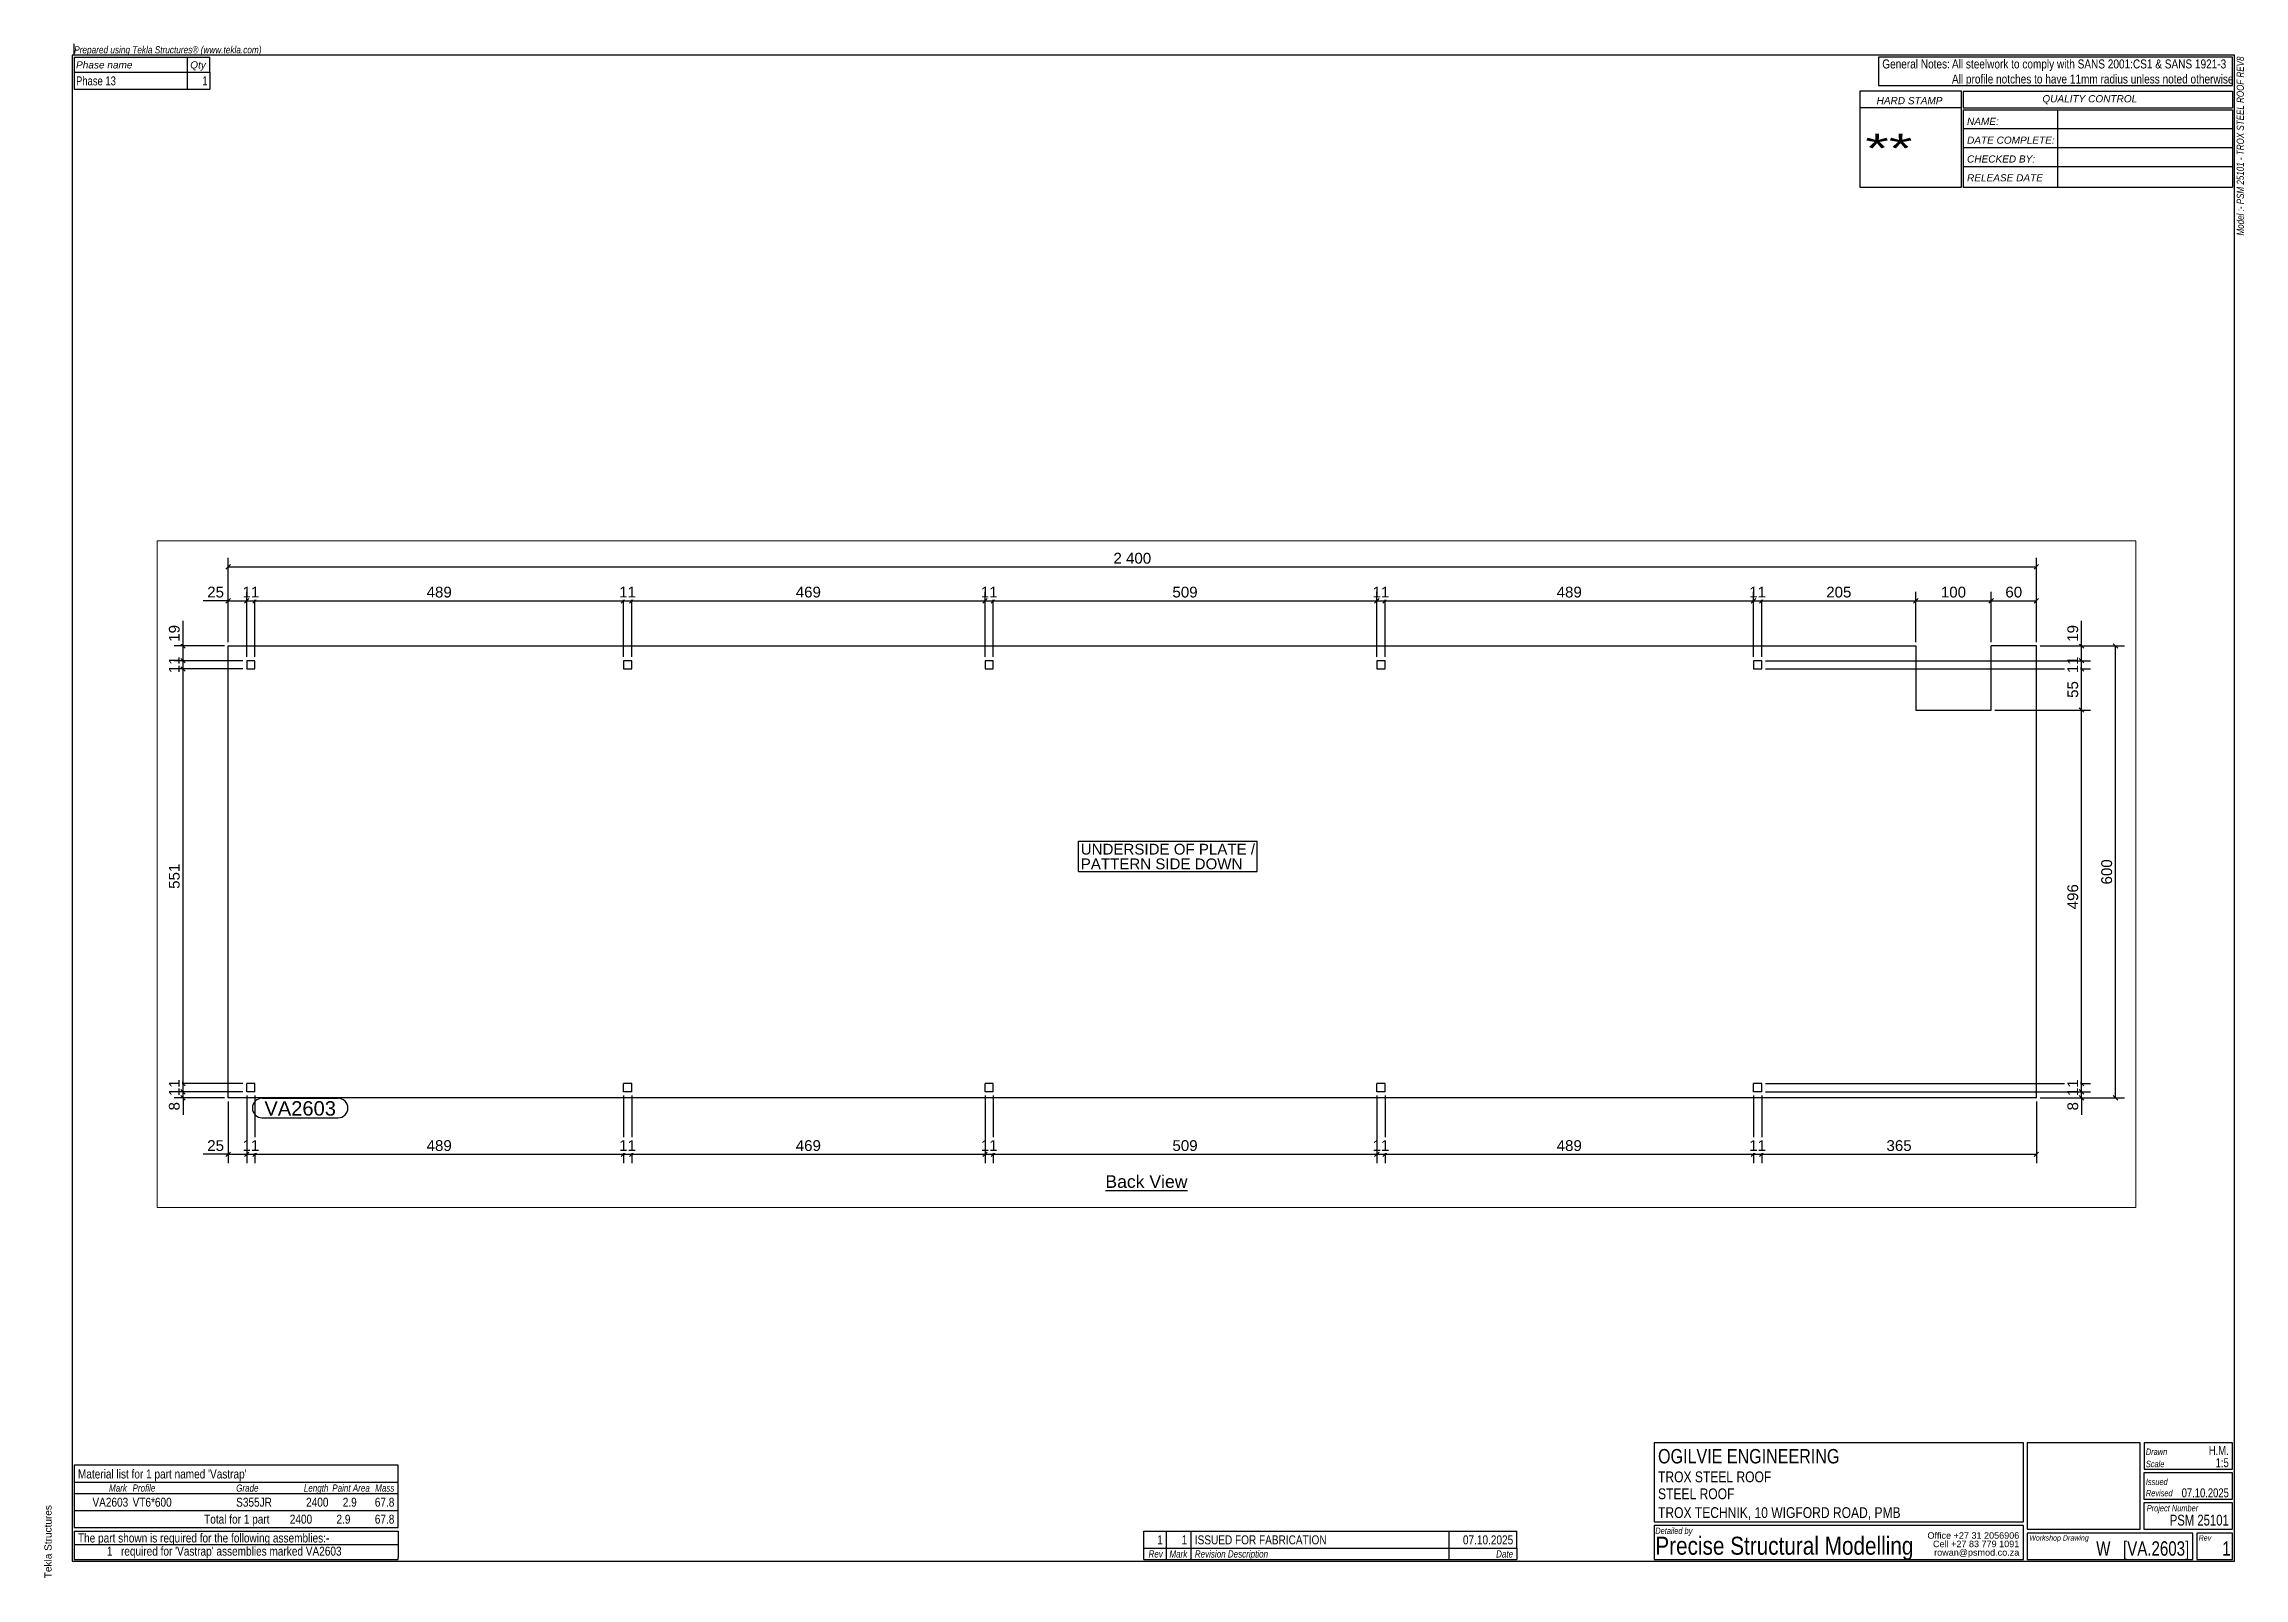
# Paper-space layout 'Layout1' of a CAD drawing. Header units: millimetres. Extents: x 2 to 587, y 6 to 413.
# The model-space entities are those that its viewports show. They can reach past a viewport. Long polylines and large blocks are cut down to what shows.
import ezdxf

# ---------------------------------------------------------------- set-up
doc = ezdxf.new("R2010")
doc.units = ezdxf.units.MM
doc.layers.add('Viewport layer', color=7, linetype='Continuous', plot=False)
doc.styles.add('Arial', font='ARIAL.TTF', dxfattribs={"height": 0.2})
doc.styles.add('Arial Italic', font='ARIALI.TTF', dxfattribs={"height": 0.2})
doc.styles.add('Arial Narrow Italic', font='ARIALNI.TTF', dxfattribs={"height": 0.2})
picture_1 = doc.add_image_def('image1.jpg', size_in_pixel=(1, 1))

# ---------------------------------------------------------------- blocks, each defined once
blk = doc.blocks.new('Unknown-35597625-8112')
at = {"color": 174, "linetype": 'Continuous'}
for p, q in [((584, 410), (10, 410)), ((10, 410), (10, 10)), ((584, 10), (584, 410)), ((10, 10), (584, 10))]:
    blk.add_line(p, q, dxfattribs=at)
at = {"color": 174, "linetype": 'Continuous', "style": 'Arial'}
blk.add_text('Tekla Structures', height=1.9102, rotation=90, dxfattribs=at).set_placement((4.5, 5.5))
blk = doc.blocks.new('Unknown-35597625-8269')
at = {"color": 3, "linetype": 'Continuous'}
for p, q in [((527.97, 41.5), (429.97, 41.5)), ((429.97, 41.5), (429.97, 20.5)), ((527.97, 20.5), (527.97, 41.5)), ((558.97, 41.5), (528.97, 41.5)), ((528.97, 41.5), (528.97, 18.5)), ((558.97, 18.5), (558.97, 41.5)), ((583.47, 41.5), (560, 41.5)), ((560, 41.5), (560, 34.5)), ((583.47, 34.5), (583.47, 41.5)), ((583.5, 33.5), (559.97, 33.5)), ((559.97, 33.5), (559.97, 26.5)), ((560, 34.5), (583.47, 34.5)), ((583.5, 26.5), (583.5, 33.5)), ((559.97, 26.5), (583.5, 26.5)), ((583.5, 25.5), (559.97, 25.5)), ((559.97, 25.5), (559.97, 18.5)), ((583.5, 18.5), (583.5, 25.5)), ((429.97, 20.5), (527.97, 20.5)), ((527.97, 19.5), (429.97, 19.5)), ((429.97, 19.5), (429.97, 10.5)), ((527.97, 10.5), (527.97, 19.5)), ((528.97, 18.5), (558.97, 18.5)), ((559.97, 18.5), (583.5, 18.5)), ((429.97, 10.5), (527.97, 10.5))]:
    blk.add_line(p, q, dxfattribs=at)
at = {"color": 5, "linetype": 'Continuous'}
for p, q in [((572.97, 17.5), (528.97, 17.5)), ((528.97, 17.5), (528.97, 10.5)), ((572.97, 10.5), (572.97, 17.5)), ((583.5, 17.5), (573.97, 17.5)), ((573.97, 17.5), (573.97, 10.5)), ((583.5, 10.5), (583.5, 17.5)), ((528.97, 10.5), (572.97, 10.5)), ((573.97, 10.5), (583.5, 10.5))]:
    blk.add_line(p, q, dxfattribs=at)
at = {"color": 1, "linetype": 'Continuous', "style": 'Arial'}
for s, height, width, p in [('OGILVIE ENGINEERING', 3.8203, 0.8, (430.97, 36)), ('H.M.', 2.388, 0.75, (577.19, 38.25)), ('1:5', 2.388, 0.75, (579.02, 35)), ('07.10.2025', 2.388, 0.75, (569.98, 27)), ('PSM 25101', 2.865, 0.75, (566.81, 19.5))]:
    blk.add_text(s, height=height, dxfattribs=dict(at, width=width)).set_placement(p)
at = {"color": 7, "linetype": 'Continuous'}
for s, height, style, width, p in [('Drawn', 1.718, 'Arial Italic', 0.75, (560.47, 38.25)), ('Scale', 1.718, 'Arial Italic', 0.75, (560.47, 35)), ('TROX STEEL ROOF', 2.8652, 'Arial', 0.8, (430.97, 31)), ('STEEL ROOF', 2.865, 'Arial', 0.8, (430.97, 26.5)), ('Issued', 1.718, 'Arial Italic', 0.75, (560.47, 30.25)), ('TROX TECHNIK, 10 WIGFORD ROAD, PMB', 2.8652, 'Arial', 0.8, (430.97, 21.5)), ('Revised', 1.718, 'Arial Italic', 0.75, (560.47, 27.25)), ('Project Number', 1.718, 'Arial Italic', 0.75, (560.71, 23.25)), ('Detailed by', 1.718, 'Arial Italic', 0.75, (430.25, 17.25)), ('Workshop Drawing', 1.4316, 'Arial Italic', 0.75, (529.5, 15.5)), ('Rev', 1.432, 'Arial Italic', 0.75, (574.5, 15.5))]:
    blk.add_text(s, height=height, dxfattribs=dict(at, style=style, width=width)).set_placement(p)
at = {"color": 7, "linetype": 'Continuous', "style": 'Arial'}
for s, p in [('Office +27 31 2056906', (502.5, 16)), ('Cell +27 83 779 1091', (503.97, 13.75)), ('rowan@psmod.co.za', (504.27, 11.5))]:
    blk.add_text(s, height=1.7191, dxfattribs=at).set_placement(p)
at = {"color": 5, "linetype": 'Continuous', "style": 'Arial'}
for s, height, width, p in [('Precise Structural Modelling', 4.7754, 0.825, (430.25, 11.75)), ('W   [VA.2603]', 3.8203, 0.75, (547.3, 11.5)), ('1', 3.82, 0.75, (580.77, 11.5))]:
    blk.add_text(s, height=height, dxfattribs=dict(at, width=width)).set_placement(p)
at = {"color": 7, "linetype": 'Continuous'}
image = blk.add_image(picture_1, insert=(394, 10), size_in_units=(0.0616, 0.0967), dxfattribs=at)
image.dxf.flags = 7
blk = doc.blocks.new('Unknown-35597625-8263')
at = {"color": 3, "linetype": 'Continuous'}
for p, q in [((10.5, 18), (96.5, 18)), ((10.5, 18), (10.5, 14.5)), ((96.5, 18), (96.5, 14.5)), ((10.5, 14.5), (10.5, 11)), ((96.5, 14.5), (96.5, 11)), ((10.5, 11), (10.5, 10.5)), ((10.5, 10.5), (96.5, 10.5)), ((96.5, 10.5), (96.5, 11))]:
    blk.add_line(p, q, dxfattribs=at)
at = {"color": 7, "linetype": 'Continuous'}
blk.add_line((10.5, 14.5), (96.5, 14.5), dxfattribs=at)
blk.add_line((10.5, 14.5), (96.5, 14.5), dxfattribs=at)
at = {"color": 7, "linetype": 'Continuous', "style": 'Arial', "width": 0.8}
blk.add_text('The part shown is required for the following assemblies:-', height=2.3877, dxfattribs=at).set_placement((11.5, 15))
at = {"color": 1, "linetype": 'Continuous', "style": 'Arial', "width": 0.8}
for s, height, p in [('1', 2.39, (19.18, 11.5)), (" required for 'Vastrap' assemblies marked VA2603", 2.3877, (22.18, 11.5))]:
    blk.add_text(s, height=height, dxfattribs=at).set_placement(p)
blk = doc.blocks.new('Unknown-35597625-8264')
at = {"color": 3, "linetype": 'Continuous'}
for p, q in [((96.5, 35.5), (10.5, 35.5)), ((10.5, 35.5), (10.5, 19)), ((96.5, 19), (96.5, 35.5)), ((10.5, 19), (96.5, 19))]:
    blk.add_line(p, q, dxfattribs=at)
at = {"color": 7, "linetype": 'Continuous'}
for p, q in [((10.5, 31), (96.5, 31)), ((10.5, 28), (96.5, 28)), ((10.5, 23.5), (96.5, 23.5))]:
    blk.add_line(p, q, dxfattribs=at)
at = {"color": 2, "linetype": 'Continuous'}
blk.add_line((11.5, 28.25), (11.5, 28.25), dxfattribs=at)
at = {"color": 7, "linetype": 'Continuous', "style": 'Arial', "width": 0.8}
for s, p in [("Material list for 1 part named 'Vastrap'", (11.5, 32)), ('Total for 1 part', (45, 20))]:
    blk.add_text(s, height=2.3877, dxfattribs=at).set_placement(p)
at = {"color": 7, "width": 0.8}
for s, height, style, p in [('Mark', 1.909, 'Arial Italic', (19.76, 28.5)), ('Profile', 1.909, 'Arial Italic', (26, 28.5)), ('Grade', 1.909, 'Arial Italic', (53.5, 28.5)), ('Length', 1.909, 'Arial Italic', (71.47, 28.5)), ('Paint Area', 1.909, 'Arial Italic', (79.02, 28.5)), ('Mass', 1.909, 'Arial Italic', (90.4, 28.5)), ('2400', 2.388, 'Arial', (67.74, 20)), ('2.9', 2.388, 'Arial', (80.13, 20)), ('67.8', 2.388, 'Arial', (90.31, 20))]:
    blk.add_text(s, height=height, dxfattribs=dict(at, style=style)).set_placement(p)
at = {"color": 1, "style": 'Arial', "width": 0.8}
for s, p in [('VA2603', (15.35, 24.5)), ('VT6*600', (26, 24.5)), ('S355JR', (53.5, 24.5)), ('2400', (72.07, 24.5)), ('2.9', (81.8, 24.5)), ('67.8', (90.31, 24.5))]:
    blk.add_text(s, height=2.388, dxfattribs=at).set_placement(p)
blk = doc.blocks.new('Unknown-35597625-8265')
at = {"color": 7, "style": 'Arial Italic', "width": 0.8}
blk.add_text('Model :- PSM 25101 - TROX STEEL ROOF REV8', height=1.9089, rotation=90, dxfattribs=at).set_placement((586.5, 362.13))
blk = doc.blocks.new('Unknown-35597625-8266')
at = {"color": 3, "linetype": 'Continuous'}
for p, q in [((583.5, 409.5), (489.5, 409.5)), ((489.5, 409.5), (489.5, 402)), ((583.5, 402), (583.5, 409.5)), ((489.5, 402), (583.5, 402))]:
    blk.add_line(p, q, dxfattribs=at)
at = {"color": 7, "style": 'Arial', "width": 0.8}
for s, p in [('General Notes:', (490.5, 406.5)), ('All profile notches to have 11mm radius unless noted otherwise', (509, 402.5))]:
    blk.add_text(s, height=2.3877, dxfattribs=at).set_placement(p)
at = {"color": 7, "linetype": 'Continuous', "style": 'Arial', "width": 0.8}
blk.add_text('All steelwork to comply with SANS 2001:CS1 & SANS 1921-3', height=2.3877, dxfattribs=at).set_placement((509, 406.5))
blk = doc.blocks.new('Unknown-35597625-8267')
at = {"color": 2, "linetype": 'Continuous'}
blk.add_line((10.5, 410), (10.5, 413), dxfattribs=at)
at = {"color": 7, "style": 'Arial Narrow Italic'}
blk.add_text('Prepared using Tekla Structures® (www.tekla.com)', height=1.9089, dxfattribs=at).set_placement((10.5, 410.5))
blk = doc.blocks.new('Unknown-35597625-8268')
at = {"color": 3, "linetype": 'Continuous'}
for p, q in [((10.5, 409.5), (10.5, 405.5)), ((10.5, 409.5), (46.5, 409.5)), ((46.5, 405.5), (46.5, 409.5)), ((10.5, 405.5), (10.5, 401)), ((46.5, 405.5), (46.5, 401)), ((10.5, 401), (46.5, 401))]:
    blk.add_line(p, q, dxfattribs=at)
at = {"color": 7, "linetype": 'Continuous'}
for p, q in [((40.5, 409.5), (40.5, 405.5)), ((10.5, 405.5), (46.5, 405.5)), ((40.5, 405.5), (40.5, 401))]:
    blk.add_line(p, q, dxfattribs=at)
at = {"color": 7, "style": 'Arial Italic'}
for s, p in [('Phase name', (11, 406.5)), ('Qty', (41.31, 406.5))]:
    blk.add_text(s, height=1.909, dxfattribs=at).set_placement(p)
at = {"color": 1, "linetype": 'Continuous', "style": 'Arial', "width": 0.75}
for s, height, p in [('Phase 13', 2.388, (11, 402)), ('1', 2.39, (44.53, 402))]:
    blk.add_text(s, height=height, dxfattribs=at).set_placement(p)
blk = doc.blocks.new('Unknown-35597625-8270')
at = {"color": 3, "linetype": 'Continuous'}
for p, q in [((294.5, 18), (393.5, 18)), ((294.5, 13.5), (294.5, 18)), ((393.5, 13.5), (393.5, 18)), ((294.5, 10.5), (294.5, 13.5)), ((393.5, 13.5), (393.5, 10.5)), ((294.5, 10.5), (393.5, 10.5))]:
    blk.add_line(p, q, dxfattribs=at)
at = {"color": 7, "linetype": 'Continuous'}
for p, q in [((294.5, 18), (393.5, 18)), ((300.5, 13.5), (300.5, 18)), ((307, 13.5), (307, 18)), ((375.5, 13.5), (375.5, 18)), ((294.5, 13.5), (393.5, 13.5)), ((300.5, 10.5), (300.5, 13.5)), ((307, 10.5), (307, 13.5)), ((375.5, 10.5), (375.5, 13.5)), ((381, 10.5), (381, 10.5))]:
    blk.add_line(p, q, dxfattribs=at)
at = {"color": 7, "linetype": 'Continuous', "style": 'Arial Italic', "width": 0.8}
for s, height, p in [('Rev', 1.909, (295.71, 11)), ('Mark', 1.909, (301.26, 11)), ('Revision Description', 1.9089, (308, 11)), ('Date', 1.909, (387.99, 11))]:
    blk.add_text(s, height=height, dxfattribs=at).set_placement(p)
at = {"color": 1, "linetype": 'Continuous', "style": 'Arial', "width": 0.8}
for s, height, p in [('1', 2.39, (298.02, 14.5)), ('1', 2.39, (304.52, 14.5)), ('ISSUED FOR FABRICATION', 2.3877, (308, 14.5)), ('07.10.2025', 2.388, (379.17, 14.5))]:
    blk.add_text(s, height=height, dxfattribs=at).set_placement(p)
blk = doc.blocks.new('Unknown-35597625-8272')
at = {"color": 3, "linetype": 'Continuous'}
for p, q in [((511.5, 400.5), (484.5, 400.5)), ((484.5, 400.5), (484.5, 375)), ((511.5, 375), (511.5, 400.5)), ((512, 400.5), (512, 396)), ((512, 400.5), (583.5, 400.5)), ((583.5, 400.5), (583.5, 396)), ((511.5, 396), (484.5, 396)), ((512, 396), (583.5, 396)), ((512, 395.5), (512, 375)), ((512, 395.5), (583.5, 395.5)), ((537, 395.5), (537, 375)), ((583.5, 395.5), (583.5, 375)), ((583.5, 390.5), (512, 390.5)), ((512, 385.5), (583.5, 385.5)), ((512, 380.5), (583.5, 380.5)), ((484.5, 375), (511.5, 375)), ((512, 375), (583.5, 375))]:
    blk.add_line(p, q, dxfattribs=at)
at = {"color": 7, "linetype": 'Continuous', "style": 'Arial Italic'}
for s, height, p in [('HARD STAMP', 1.909, (489, 397)), ('NAME:', 1.909, (513, 391.5)), ('DATE COMPLETE:', 1.9089, (513, 386.5)), ('CHECKED BY:', 1.9089, (513, 381.5)), ('RELEASE DATE', 1.9089, (513, 376.5))]:
    blk.add_text(s, height=height, dxfattribs=at).set_placement(p)
at = {"color": 7, "style": 'Arial Italic'}
blk.add_text('QUALITY CONTROL', height=1.9089, dxfattribs=at).set_placement((533, 397.5))
at = {"color": 7, "linetype": 'Continuous', "style": 'Arial', "width": 1.5}
blk.add_text('**', height=7.641, dxfattribs=at).set_placement((486, 381.5))
blk = doc.blocks.new('Unknown-35597625-11 - 6290')
at = {"color": 6, "linetype": 'Continuous'}
blk.add_line((1258.8, 22.5), (1367.7, 22.5), dxfattribs=at)
at = {"color": 0, "linetype": 'Continuous'}
blk.add_wipeout([(1367.7, 26.2), (1367.7, 43.8), (1258.8, 43.8), (1258.8, 26.2)], dxfattribs=at)
at = {"color": 6, "linetype": 'Continuous', "style": 'Arial'}
blk.add_text('Back View', height=16.71, dxfattribs=at).set_placement((1258.8, 26.2))
blk = doc.blocks.new('Part-35597625-6325 - 6290')
at = {"color": 30, "linetype": 'Continuous'}
for p, q in [((94.5, 145.8), (94.5, 745.8)), ((94.5, 745.8), (2334.5, 745.8)), ((2334.5, 745.8), (2334.5, 660.7)), ((2494.5, 745.8), (2434.5, 745.8)), ((2434.5, 660.7), (2434.5, 745.8)), ((2494.5, 145.8), (2494.5, 745.8)), ((130, 726.3), (119, 726.3)), ((119, 726.3), (119, 715.3)), ((119, 715.3), (130, 715.3)), ((130, 715.3), (130, 726.3)), ((630, 726.3), (619, 726.3)), ((619, 726.3), (619, 715.3)), ((619, 715.3), (630, 715.3)), ((630, 715.3), (630, 726.3)), ((1110, 726.3), (1099, 726.3)), ((1099, 726.3), (1099, 715.3)), ((1099, 715.3), (1110, 715.3)), ((1110, 715.3), (1110, 726.3)), ((1630, 726.3), (1619, 726.3)), ((1619, 726.3), (1619, 715.3)), ((1619, 715.3), (1630, 715.3)), ((1630, 715.3), (1630, 726.3)), ((2130, 726.3), (2119, 726.3)), ((2119, 726.3), (2119, 715.3)), ((2119, 715.3), (2130, 715.3)), ((2130, 715.3), (2130, 726.3)), ((2334.5, 660.7), (2434.5, 660.7)), ((119, 153.8), (119, 164.8)), ((130, 164.8), (119, 164.8)), ((130, 153.8), (119, 153.8)), ((130, 153.8), (130, 164.8)), ((619, 153.8), (619, 164.8)), ((630, 164.8), (619, 164.8)), ((630, 153.8), (619, 153.8)), ((630, 153.8), (630, 164.8)), ((1099, 153.8), (1099, 164.8)), ((1110, 164.8), (1099, 164.8)), ((1110, 153.8), (1099, 153.8)), ((1110, 153.8), (1110, 164.8)), ((1619, 153.8), (1619, 164.8)), ((1630, 164.8), (1619, 164.8)), ((1630, 153.8), (1619, 153.8)), ((1630, 153.8), (1630, 164.8)), ((2119, 153.8), (2119, 164.8)), ((2130, 164.8), (2119, 164.8)), ((2130, 153.8), (2119, 153.8)), ((2130, 153.8), (2130, 164.8)), ((2494.5, 145.8), (94.5, 145.8))]:
    blk.add_line(p, q, dxfattribs=at)
blk = doc.blocks.new('StraightDimension-35597625-6524 - 6290')
at = {"color": 7, "linetype": 'Continuous'}
for p, q in [((2439.5, 660.7), (2566.5, 660.7)), ((2557.5, 657.7), (2551.5, 663.7)), ((2554.5, 164.7), (2554.5, 660.7)), ((2135, 164.7), (2566.5, 164.7)), ((2551.5, 167.8), (2557.5, 161.7))]:
    blk.add_line(p, q, dxfattribs=at)
at = {"color": 0}
blk.add_wipeout([(2553, 432.4), (2532, 432.4), (2532, 393.1), (2553, 393.1)], dxfattribs=at)
at = {"color": 96, "style": 'Arial'}
blk.add_text('496', height=14.33, rotation=90.0002, dxfattribs=at).set_placement((2550, 396.1))
blk = doc.blocks.new('StraightDimension-35597625-6331 - 6290')
at = {"color": 7, "linetype": 'Continuous'}
for p, q in [((2130, 731.3), (2130, 817.8)), ((2334.5, 750.8), (2334.5, 817.8)), ((2133, 808.8), (2127, 802.7)), ((2130, 805.8), (2334.5, 805.8)), ((2331.5, 802.7), (2337.5, 808.8))]:
    blk.add_line(p, q, dxfattribs=at)
at = {"color": 0}
blk.add_wipeout([(2251.9, 807.2), (2251.9, 828.2), (2212.6, 828.2), (2212.6, 807.2)], dxfattribs=at)
at = {"color": 96, "style": 'Arial'}
blk.add_text('205', height=14.33, dxfattribs=at).set_placement((2215.6, 810.2))
blk = doc.blocks.new('StraightDimension-35597625-6556 - 6290')
at = {"color": 7, "linetype": 'Continuous'}
for p, q in [((114, 726.3), (22.5, 726.3)), ((114, 715.3), (22.5, 715.3)), ((31.5, 729.3), (37.5, 723.3)), ((37.5, 712.3), (31.5, 718.3)), ((34.5, 715.3), (34.5, 726.3))]:
    blk.add_line(p, q, dxfattribs=at)
at = {"color": 0}
blk.add_wipeout([(33, 734.9), (12, 734.9), (12, 706.6), (33, 706.6)], dxfattribs=at)
at = {"color": 96, "style": 'Arial'}
blk.add_text('11', height=14.33, rotation=90.0002, dxfattribs=at).set_placement((30, 709.6))
blk = doc.blocks.new('StraightDimension-35597625-6339 - 6290')
at = {"color": 7, "linetype": 'Continuous'}
for p, q in [((130, 731.3), (130, 817.8)), ((619, 731.3), (619, 817.8)), ((133, 808.8), (127, 802.7)), ((130, 805.8), (619, 805.8)), ((616, 802.7), (622, 808.8))]:
    blk.add_line(p, q, dxfattribs=at)
at = {"color": 0}
blk.add_wipeout([(394.2, 807.2), (394.2, 828.2), (354.8, 828.2), (354.8, 807.2)], dxfattribs=at)
at = {"color": 96, "style": 'Arial'}
blk.add_text('489', height=14.33, dxfattribs=at).set_placement((357.8, 810.2))
blk = doc.blocks.new('StraightDimension-35597625-6525 - 6290')
at = {"color": 7, "linetype": 'Continuous'}
for p, q in [((2135, 164.7), (2566.5, 164.7)), ((2135, 153.8), (2566.5, 153.8)), ((2551.5, 167.8), (2557.5, 161.7)), ((2557.5, 150.7), (2551.5, 156.8)), ((2554.5, 153.8), (2554.5, 164.7))]:
    blk.add_line(p, q, dxfattribs=at)
at = {"color": 0}
blk.add_wipeout([(2553, 173.4), (2532, 173.4), (2532, 145.1), (2553, 145.1)], dxfattribs=at)
at = {"color": 96, "style": 'Arial'}
blk.add_text('11', height=14.33, rotation=90.0002, dxfattribs=at).set_placement((2550, 148.1))
blk = doc.blocks.new('StraightDimension-35597625-6329 - 6290')
at = {"color": 7, "linetype": 'Continuous'}
for p, q in [((2434.5, 750.8), (2434.5, 817.8)), ((2494.5, 750.8), (2494.5, 817.8)), ((2437.5, 808.8), (2431.5, 802.7)), ((2434.5, 805.8), (2494.5, 805.8)), ((2491.5, 802.7), (2497.5, 808.8))]:
    blk.add_line(p, q, dxfattribs=at)
at = {"color": 0}
blk.add_wipeout([(2478.6, 807.2), (2478.6, 828.3), (2450.4, 828.3), (2450.4, 807.2)], dxfattribs=at)
at = {"color": 96, "style": 'Arial'}
blk.add_text('60', height=14.33, dxfattribs=at).set_placement((2453.4, 810.2))
blk = doc.blocks.new('StraightDimension-35597625-6330 - 6290')
at = {"color": 7, "linetype": 'Continuous'}
for p, q in [((2334.5, 750.8), (2334.5, 817.8)), ((2434.5, 750.8), (2434.5, 817.8)), ((2337.5, 808.8), (2331.5, 802.7)), ((2334.5, 805.8), (2434.5, 805.8)), ((2431.5, 802.7), (2437.5, 808.8))]:
    blk.add_line(p, q, dxfattribs=at)
at = {"color": 0}
blk.add_wipeout([(2404.2, 807.2), (2404.2, 828.2), (2364.8, 828.2), (2364.8, 807.2)], dxfattribs=at)
at = {"color": 96, "style": 'Arial'}
blk.add_text('100', height=14.33, dxfattribs=at).set_placement((2367.8, 810.2))
blk = doc.blocks.new('StraightDimension-35597625-6523 - 6290')
at = {"color": 7, "linetype": 'Continuous'}
for p, q in [((2135, 715.3), (2566.5, 715.3)), ((2557.5, 712.3), (2551.5, 718.3)), ((2554.5, 660.7), (2554.5, 715.3)), ((2439.5, 660.7), (2566.5, 660.7)), ((2551.5, 663.7), (2557.5, 657.7))]:
    blk.add_line(p, q, dxfattribs=at)
at = {"color": 0}
blk.add_wipeout([(2553, 702.1), (2532, 702.1), (2532, 673.9), (2553, 673.9)], dxfattribs=at)
at = {"color": 96, "style": 'Arial'}
blk.add_text('55', height=14.33, rotation=90.0002, dxfattribs=at).set_placement((2550, 676.9))
blk = doc.blocks.new('StraightDimension-35597625-6332 - 6290')
at = {"color": 7, "linetype": 'Continuous'}
for p, q in [((2119, 731.3), (2119, 817.8)), ((2130, 731.3), (2130, 817.8)), ((2116, 802.7), (2122, 808.8)), ((2119, 805.8), (2130, 805.8)), ((2133, 808.8), (2127, 802.7))]:
    blk.add_line(p, q, dxfattribs=at)
at = {"color": 0}
blk.add_wipeout([(2138.6, 807.2), (2138.6, 828.2), (2110.4, 828.2), (2110.4, 807.2)], dxfattribs=at)
at = {"color": 96, "style": 'Arial'}
blk.add_text('11', height=14.33, dxfattribs=at).set_placement((2113.4, 810.2))
blk = doc.blocks.new('StraightDimension-35597625-6333 - 6290')
at = {"color": 7, "linetype": 'Continuous'}
for p, q in [((1630, 731.3), (1630, 817.8)), ((2119, 731.3), (2119, 817.8)), ((1633, 808.8), (1627, 802.7)), ((1630, 805.8), (2119, 805.8)), ((2116, 802.7), (2122, 808.8))]:
    blk.add_line(p, q, dxfattribs=at)
at = {"color": 0}
blk.add_wipeout([(1894.2, 807.2), (1894.2, 828.3), (1854.8, 828.3), (1854.8, 807.2)], dxfattribs=at)
at = {"color": 96, "style": 'Arial'}
blk.add_text('489', height=14.33, dxfattribs=at).set_placement((1857.8, 810.2))
blk = doc.blocks.new('StraightDimension-35597625-6334 - 6290')
at = {"color": 7, "linetype": 'Continuous'}
for p, q in [((1619, 731.3), (1619, 817.8)), ((1630, 731.3), (1630, 817.8)), ((1616, 802.7), (1622, 808.8)), ((1619, 805.8), (1630, 805.8)), ((1633, 808.8), (1627, 802.7))]:
    blk.add_line(p, q, dxfattribs=at)
at = {"color": 0}
blk.add_wipeout([(1638.6, 807.2), (1638.6, 828.3), (1610.4, 828.3), (1610.4, 807.2)], dxfattribs=at)
at = {"color": 96, "style": 'Arial'}
blk.add_text('11', height=14.33, dxfattribs=at).set_placement((1613.4, 810.2))
blk = doc.blocks.new('StraightDimension-35597625-6335 - 6290')
at = {"color": 7, "linetype": 'Continuous'}
for p, q in [((1110, 731.3), (1110, 817.8)), ((1619, 731.3), (1619, 817.8)), ((1113, 808.8), (1107, 802.7)), ((1110, 805.8), (1619, 805.8)), ((1616, 802.7), (1622, 808.8))]:
    blk.add_line(p, q, dxfattribs=at)
at = {"color": 0}
blk.add_wipeout([(1384.2, 807.2), (1384.2, 828.2), (1344.8, 828.2), (1344.8, 807.2)], dxfattribs=at)
at = {"color": 96, "style": 'Arial'}
blk.add_text('509', height=14.33, dxfattribs=at).set_placement((1347.8, 810.2))
blk = doc.blocks.new('StraightDimension-35597625-6479 - 6290')
at = {"color": 7, "linetype": 'Continuous'}
for p, q in [((130, 148.8), (130, 58.8)), ((619, 148.8), (619, 58.8)), ((133, 73.8), (127, 67.7)), ((130, 70.8), (619, 70.8)), ((616, 67.7), (622, 73.8))]:
    blk.add_line(p, q, dxfattribs=at)
at = {"color": 0}
blk.add_wipeout([(394.2, 72.3), (394.2, 93.2), (354.8, 93.2), (354.8, 72.3)], dxfattribs=at)
at = {"color": 96, "style": 'Arial'}
blk.add_text('489', height=14.33, dxfattribs=at).set_placement((357.8, 75.2))
blk = doc.blocks.new('StraightDimension-35597625-6336 - 6290')
at = {"color": 7, "linetype": 'Continuous'}
for p, q in [((1099, 731.3), (1099, 817.8)), ((1110, 731.3), (1110, 817.8)), ((1096, 802.7), (1102, 808.8)), ((1099, 805.8), (1110, 805.8)), ((1113, 808.8), (1107, 802.7))]:
    blk.add_line(p, q, dxfattribs=at)
at = {"color": 0}
blk.add_wipeout([(1118.6, 807.2), (1118.6, 828.3), (1090.4, 828.3), (1090.4, 807.2)], dxfattribs=at)
at = {"color": 96, "style": 'Arial'}
blk.add_text('11', height=14.33, dxfattribs=at).set_placement((1093.4, 810.2))
blk = doc.blocks.new('StraightDimension-35597625-6522 - 6290')
at = {"color": 7, "linetype": 'Continuous'}
for p, q in [((2135, 726.3), (2566.5, 726.3)), ((2135, 715.3), (2566.5, 715.3)), ((2551.5, 729.3), (2557.5, 723.3)), ((2557.5, 712.3), (2551.5, 718.3)), ((2554.5, 715.3), (2554.5, 726.3))]:
    blk.add_line(p, q, dxfattribs=at)
at = {"color": 0}
blk.add_wipeout([(2553, 734.9), (2532, 734.9), (2532, 706.6), (2553, 706.6)], dxfattribs=at)
at = {"color": 96, "style": 'Arial'}
blk.add_text('11', height=14.33, rotation=90.0002, dxfattribs=at).set_placement((2550, 709.6))
blk = doc.blocks.new('StraightDimension-35597625-6337 - 6290')
at = {"color": 7, "linetype": 'Continuous'}
for p, q in [((630, 731.3), (630, 817.8)), ((1099, 731.3), (1099, 817.8)), ((633, 808.8), (627, 802.7)), ((630, 805.8), (1099, 805.8)), ((1096, 802.7), (1102, 808.8))]:
    blk.add_line(p, q, dxfattribs=at)
at = {"color": 0}
blk.add_wipeout([(884.2, 807.2), (884.2, 828.2), (844.8, 828.2), (844.8, 807.2)], dxfattribs=at)
at = {"color": 96, "style": 'Arial'}
blk.add_text('469', height=14.33, dxfattribs=at).set_placement((847.8, 810.2))
blk = doc.blocks.new('StraightDimension-35597625-6473 - 6290')
at = {"color": 7, "linetype": 'Continuous'}
for p, q in [((1630, 148.8), (1630, 58.8)), ((2119, 148.8), (2119, 58.8)), ((1633, 73.8), (1627, 67.7)), ((1630, 70.8), (2119, 70.8)), ((2116, 67.7), (2122, 73.8))]:
    blk.add_line(p, q, dxfattribs=at)
at = {"color": 0}
blk.add_wipeout([(1894.2, 72.3), (1894.2, 93.2), (1854.8, 93.2), (1854.8, 72.3)], dxfattribs=at)
at = {"color": 96, "style": 'Arial'}
blk.add_text('489', height=14.33, dxfattribs=at).set_placement((1857.8, 75.2))
blk = doc.blocks.new('StraightDimension-35597625-6338 - 6290')
at = {"color": 7, "linetype": 'Continuous'}
for p, q in [((619, 731.3), (619, 817.8)), ((630, 731.3), (630, 817.8)), ((616, 802.7), (622, 808.8)), ((619, 805.8), (630, 805.8)), ((633, 808.8), (627, 802.7))]:
    blk.add_line(p, q, dxfattribs=at)
at = {"color": 0}
blk.add_wipeout([(638.6, 807.2), (638.6, 828.3), (610.4, 828.3), (610.4, 807.2)], dxfattribs=at)
at = {"color": 96, "style": 'Arial'}
blk.add_text('11', height=14.33, dxfattribs=at).set_placement((613.4, 810.2))
blk = doc.blocks.new('StraightDimension-35597625-6340 - 6290')
at = {"color": 7, "linetype": 'Continuous'}
for p, q in [((119, 731.3), (119, 817.8)), ((130, 731.3), (130, 817.8)), ((116, 802.7), (122, 808.8)), ((119, 805.8), (130, 805.8)), ((133, 808.8), (127, 802.7))]:
    blk.add_line(p, q, dxfattribs=at)
at = {"color": 0}
blk.add_wipeout([(138.6, 807.2), (138.6, 828.3), (110.4, 828.3), (110.4, 807.2)], dxfattribs=at)
at = {"color": 96, "style": 'Arial'}
blk.add_text('11', height=14.33, dxfattribs=at).set_placement((113.4, 810.2))
blk = doc.blocks.new('StraightDimension-35597625-6526 - 6290')
at = {"color": 7, "linetype": 'Continuous'}
for p, q in [((2135, 153.8), (2566.5, 153.8)), ((2551.5, 156.8), (2557.5, 150.7)), ((2557.5, 142.7), (2551.5, 148.8)), ((2554.5, 145.8), (2554.5, 153.8)), ((2499.5, 145.8), (2566.5, 145.8))]:
    blk.add_line(p, q, dxfattribs=at)
at = {"color": 0}
blk.add_wipeout([(2553, 143.1), (2532, 143.1), (2532, 126), (2553, 126)], dxfattribs=at)
at = {"color": 7, "linetype": 'Continuous'}
blk.add_line((2554.5, 145.8), (2554.5, 123.4), dxfattribs=at)
blk.add_line((2554.5, 145.8), (2554.5, 123.4), dxfattribs=at)
at = {"color": 96, "style": 'Arial'}
blk.add_text('8', height=14.3, rotation=90.0002, dxfattribs=at).set_placement((2550, 129))
blk = doc.blocks.new('StraightDimension-35597625-6341 - 6290')
at = {"color": 7, "linetype": 'Continuous'}
for p, q in [((94.5, 750.8), (94.5, 817.8)), ((119, 731.3), (119, 817.8)), ((91.5, 802.7), (97.5, 808.8)), ((94.5, 805.8), (119, 805.8)), ((122, 808.8), (116, 802.7))]:
    blk.add_line(p, q, dxfattribs=at)
at = {"color": 0}
blk.add_wipeout([(91.9, 807.2), (91.9, 828.2), (63.6, 828.2), (63.6, 807.2)], dxfattribs=at)
at = {"color": 7, "linetype": 'Continuous'}
blk.add_line((94.5, 805.8), (61, 805.8), dxfattribs=at)
blk.add_line((94.5, 805.8), (61, 805.8), dxfattribs=at)
at = {"color": 96, "style": 'Arial'}
blk.add_text('25', height=14.33, dxfattribs=at).set_placement((66.6, 810.2))
blk = doc.blocks.new('StraightDimension-35597625-6471 - 6290')
at = {"color": 7, "linetype": 'Continuous'}
for p, q in [((2130, 148.8), (2130, 58.8)), ((2494.5, 140.8), (2494.5, 58.8)), ((2133, 73.8), (2127, 67.7)), ((2130, 70.8), (2494.5, 70.8)), ((2491.5, 67.7), (2497.5, 73.8))]:
    blk.add_line(p, q, dxfattribs=at)
at = {"color": 0}
blk.add_wipeout([(2331.9, 72.3), (2331.9, 93.2), (2292.6, 93.2), (2292.6, 72.3)], dxfattribs=at)
at = {"color": 96, "style": 'Arial'}
blk.add_text('365', height=14.33, dxfattribs=at).set_placement((2295.6, 75.2))
blk = doc.blocks.new('StraightDimension-35597625-6472 - 6290')
at = {"color": 7, "linetype": 'Continuous'}
for p, q in [((2119, 148.8), (2119, 58.8)), ((2130, 148.8), (2130, 58.8)), ((2116, 67.7), (2122, 73.8)), ((2119, 70.8), (2130, 70.8)), ((2133, 73.8), (2127, 67.7))]:
    blk.add_line(p, q, dxfattribs=at)
at = {"color": 0}
blk.add_wipeout([(2138.6, 72.3), (2138.6, 93.2), (2110.4, 93.2), (2110.4, 72.3)], dxfattribs=at)
at = {"color": 96, "style": 'Arial'}
blk.add_text('11', height=14.33, dxfattribs=at).set_placement((2113.4, 75.2))
blk = doc.blocks.new('StraightDimension-35597625-6474 - 6290')
at = {"color": 7, "linetype": 'Continuous'}
for p, q in [((1619, 148.8), (1619, 58.8)), ((1630, 148.8), (1630, 58.8)), ((1616, 67.7), (1622, 73.8)), ((1619, 70.8), (1630, 70.8)), ((1633, 73.8), (1627, 67.7))]:
    blk.add_line(p, q, dxfattribs=at)
at = {"color": 0}
blk.add_wipeout([(1638.6, 72.3), (1638.6, 93.2), (1610.4, 93.2), (1610.4, 72.3)], dxfattribs=at)
at = {"color": 96, "style": 'Arial'}
blk.add_text('11', height=14.33, dxfattribs=at).set_placement((1613.4, 75.2))
blk = doc.blocks.new('StraightDimension-35597625-6475 - 6290')
at = {"color": 7, "linetype": 'Continuous'}
for p, q in [((1110, 148.8), (1110, 58.8)), ((1619, 148.8), (1619, 58.8)), ((1113, 73.8), (1107, 67.7)), ((1110, 70.8), (1619, 70.8)), ((1616, 67.7), (1622, 73.8))]:
    blk.add_line(p, q, dxfattribs=at)
at = {"color": 0}
blk.add_wipeout([(1384.2, 72.3), (1384.2, 93.2), (1344.8, 93.2), (1344.8, 72.3)], dxfattribs=at)
at = {"color": 96, "style": 'Arial'}
blk.add_text('509', height=14.33, dxfattribs=at).set_placement((1347.8, 75.2))
blk = doc.blocks.new('StraightDimension-35597625-6476 - 6290')
at = {"color": 7, "linetype": 'Continuous'}
for p, q in [((1099, 148.8), (1099, 58.8)), ((1110, 148.8), (1110, 58.8)), ((1096, 67.7), (1102, 73.8)), ((1099, 70.8), (1110, 70.8)), ((1113, 73.8), (1107, 67.7))]:
    blk.add_line(p, q, dxfattribs=at)
at = {"color": 0}
blk.add_wipeout([(1118.6, 72.3), (1118.6, 93.2), (1090.4, 93.2), (1090.4, 72.3)], dxfattribs=at)
at = {"color": 96, "style": 'Arial'}
blk.add_text('11', height=14.33, dxfattribs=at).set_placement((1093.4, 75.2))
blk = doc.blocks.new('StraightDimension-35597625-6477 - 6290')
at = {"color": 7, "linetype": 'Continuous'}
for p, q in [((630, 148.8), (630, 58.8)), ((1099, 148.8), (1099, 58.8)), ((633, 73.8), (627, 67.7)), ((630, 70.8), (1099, 70.8)), ((1096, 67.7), (1102, 73.8))]:
    blk.add_line(p, q, dxfattribs=at)
at = {"color": 0}
blk.add_wipeout([(884.2, 72.3), (884.2, 93.2), (844.8, 93.2), (844.8, 72.3)], dxfattribs=at)
at = {"color": 96, "style": 'Arial'}
blk.add_text('469', height=14.33, dxfattribs=at).set_placement((847.8, 75.2))
blk = doc.blocks.new('StraightDimension-35597625-6478 - 6290')
at = {"color": 7, "linetype": 'Continuous'}
for p, q in [((619, 148.8), (619, 58.8)), ((630, 148.8), (630, 58.8)), ((616, 67.7), (622, 73.8)), ((619, 70.8), (630, 70.8)), ((633, 73.8), (627, 67.7))]:
    blk.add_line(p, q, dxfattribs=at)
at = {"color": 0}
blk.add_wipeout([(638.6, 72.3), (638.6, 93.2), (610.4, 93.2), (610.4, 72.3)], dxfattribs=at)
at = {"color": 96, "style": 'Arial'}
blk.add_text('11', height=14.33, dxfattribs=at).set_placement((613.4, 75.2))
blk = doc.blocks.new('StraightDimension-35597625-6480 - 6290')
at = {"color": 7, "linetype": 'Continuous'}
for p, q in [((119, 148.8), (119, 58.8)), ((130, 148.8), (130, 58.8)), ((116, 67.7), (122, 73.8)), ((119, 70.8), (130, 70.8)), ((133, 73.8), (127, 67.7))]:
    blk.add_line(p, q, dxfattribs=at)
at = {"color": 0}
blk.add_wipeout([(138.6, 72.3), (138.6, 93.2), (110.4, 93.2), (110.4, 72.3)], dxfattribs=at)
at = {"color": 96, "style": 'Arial'}
blk.add_text('11', height=14.33, dxfattribs=at).set_placement((113.4, 75.2))
blk = doc.blocks.new('StraightDimension-35597625-6481 - 6290')
at = {"color": 7, "linetype": 'Continuous'}
for p, q in [((119, 148.8), (119, 58.8)), ((94.5, 140.8), (94.5, 58.8)), ((91.5, 67.7), (97.5, 73.8)), ((94.5, 70.8), (119, 70.8)), ((122, 73.8), (116, 67.7))]:
    blk.add_line(p, q, dxfattribs=at)
at = {"color": 0}
blk.add_wipeout([(91.9, 72.3), (91.9, 93.2), (63.6, 93.2), (63.6, 72.3)], dxfattribs=at)
at = {"color": 7, "linetype": 'Continuous'}
blk.add_line((94.5, 70.8), (61, 70.8), dxfattribs=at)
blk.add_line((94.5, 70.8), (61, 70.8), dxfattribs=at)
at = {"color": 96, "style": 'Arial'}
blk.add_text('25', height=14.33, dxfattribs=at).set_placement((66.6, 75.2))
blk = doc.blocks.new('StraightDimension-35597625-6516 - 6290')
at = {"color": 7, "linetype": 'Continuous'}
for p, q in [((97.5, 853.8), (91.5, 847.7)), ((94.5, 750.8), (94.5, 862.8)), ((94.5, 850.8), (2494.5, 850.8)), ((2491.5, 847.7), (2497.5, 853.8)), ((2494.5, 750.8), (2494.5, 862.8))]:
    blk.add_line(p, q, dxfattribs=at)
at = {"color": 0}
blk.add_wipeout([(1322.5, 852.2), (1322.5, 873.3), (1266.5, 873.3), (1266.5, 852.2)], dxfattribs=at)
at = {"color": 96, "style": 'Arial'}
blk.add_text('2 400', height=14.33, dxfattribs=at).set_placement((1269.5, 855.2))
blk = doc.blocks.new('StraightDimension-35597625-6521 - 6290')
at = {"color": 7, "linetype": 'Continuous'}
for p, q in [((2499.5, 745.8), (2566.5, 745.8)), ((2551.5, 748.8), (2557.5, 742.7)), ((2554.5, 726.3), (2554.5, 745.8)), ((2135, 726.3), (2566.5, 726.3)), ((2557.5, 723.3), (2551.5, 729.3))]:
    blk.add_line(p, q, dxfattribs=at)
at = {"color": 0}
blk.add_wipeout([(2553, 776.6), (2532, 776.6), (2532, 748.4), (2553, 748.4)], dxfattribs=at)
at = {"color": 7, "linetype": 'Continuous'}
blk.add_line((2554.5, 745.8), (2554.5, 779.2), dxfattribs=at)
blk.add_line((2554.5, 745.8), (2554.5, 779.2), dxfattribs=at)
at = {"color": 96, "style": 'Arial'}
blk.add_text('19', height=14.33, rotation=90.0002, dxfattribs=at).set_placement((2550, 751.4))
blk = doc.blocks.new('StraightDimension-35597625-6555 - 6290')
at = {"color": 7, "linetype": 'Continuous'}
for p, q in [((89.5, 745.8), (22.5, 745.8)), ((31.5, 748.8), (37.5, 742.7)), ((34.5, 726.3), (34.5, 745.8)), ((114, 726.3), (22.5, 726.3)), ((37.5, 723.3), (31.5, 729.3))]:
    blk.add_line(p, q, dxfattribs=at)
at = {"color": 0}
blk.add_wipeout([(33, 776.6), (12, 776.6), (12, 748.4), (33, 748.4)], dxfattribs=at)
at = {"color": 7, "linetype": 'Continuous'}
blk.add_line((34.5, 745.8), (34.5, 779.2), dxfattribs=at)
blk.add_line((34.5, 745.8), (34.5, 779.2), dxfattribs=at)
at = {"color": 96, "style": 'Arial'}
blk.add_text('19', height=14.33, rotation=90.0002, dxfattribs=at).set_placement((30, 751.4))
blk = doc.blocks.new('StraightDimension-35597625-6557 - 6290')
at = {"color": 7, "linetype": 'Continuous'}
for p, q in [((114, 715.3), (22.5, 715.3)), ((37.5, 712.3), (31.5, 718.3)), ((34.5, 164.7), (34.5, 715.3)), ((114, 164.7), (22.5, 164.7)), ((31.5, 167.8), (37.5, 161.7))]:
    blk.add_line(p, q, dxfattribs=at)
at = {"color": 0}
blk.add_wipeout([(33, 459.7), (12, 459.7), (12, 420.3), (33, 420.3)], dxfattribs=at)
at = {"color": 96, "style": 'Arial'}
blk.add_text('551', height=14.33, rotation=90.0002, dxfattribs=at).set_placement((30, 423.3))
blk = doc.blocks.new('StraightDimension-35597625-6558 - 6290')
at = {"color": 7, "linetype": 'Continuous'}
for p, q in [((114, 164.7), (22.5, 164.7)), ((114, 153.8), (22.5, 153.8)), ((31.5, 167.8), (37.5, 161.7)), ((37.5, 150.7), (31.5, 156.8)), ((34.5, 153.8), (34.5, 164.7))]:
    blk.add_line(p, q, dxfattribs=at)
at = {"color": 0}
blk.add_wipeout([(33, 173.4), (12, 173.4), (12, 145.1), (33, 145.1)], dxfattribs=at)
at = {"color": 96, "style": 'Arial'}
blk.add_text('11', height=14.33, rotation=90.0002, dxfattribs=at).set_placement((30, 148.1))
blk = doc.blocks.new('StraightDimension-35597625-6559 - 6290')
at = {"color": 7, "linetype": 'Continuous'}
for p, q in [((114, 153.8), (22.5, 153.8)), ((31.5, 156.8), (37.5, 150.7)), ((37.5, 142.7), (31.5, 148.8)), ((34.5, 145.8), (34.5, 153.8)), ((89.5, 145.8), (22.5, 145.8))]:
    blk.add_line(p, q, dxfattribs=at)
at = {"color": 0}
blk.add_wipeout([(33, 143.1), (12, 143.1), (12, 126), (33, 126)], dxfattribs=at)
at = {"color": 7, "linetype": 'Continuous'}
blk.add_line((34.5, 145.8), (34.5, 123.4), dxfattribs=at)
blk.add_line((34.5, 145.8), (34.5, 123.4), dxfattribs=at)
at = {"color": 96, "style": 'Arial'}
blk.add_text('8', height=14.3, rotation=90.0002, dxfattribs=at).set_placement((30, 129))
blk = doc.blocks.new('StraightDimension-35597625-6592 - 6290')
at = {"color": 7, "linetype": 'Continuous'}
for p, q in [((2499.5, 745.8), (2611.5, 745.8)), ((2602.5, 742.7), (2596.5, 748.8)), ((2599.5, 145.8), (2599.5, 745.8)), ((2596.5, 148.8), (2602.5, 142.7)), ((2499.5, 145.8), (2611.5, 145.8))]:
    blk.add_line(p, q, dxfattribs=at)
at = {"color": 0}
blk.add_wipeout([(2598, 465.4), (2577, 465.4), (2577, 426.1), (2598, 426.1)], dxfattribs=at)
at = {"color": 96, "style": 'Arial'}
blk.add_text('600', height=14.33, rotation=90.0002, dxfattribs=at).set_placement((2595, 429.1))
blk = doc.blocks.new('Text-35597625-8138 - 6290')
at = {"color": 0, "linetype": 'Continuous'}
blk.add_wipeout([(1440.5, 449.3), (1440.5, 464.3), (1226.1, 464.3), (1226.1, 449.3)], dxfattribs=at)
at = {"color": 7, "linetype": 'Continuous'}
blk.add_line((1223.1, 446.3), (1460.1, 446.3), dxfattribs=at)
at = {"color": 0, "linetype": 'Continuous'}
blk.add_wipeout([(1457.1, 468.8), (1457.1, 483.8), (1226.1, 483.8), (1226.1, 468.8)], dxfattribs=at)
at = {"color": 7, "linetype": 'Continuous'}
for p, q in [((1223.1, 486.8), (1460.1, 486.8)), ((1223.1, 446.3), (1223.1, 486.8)), ((1460.1, 446.3), (1460.1, 486.8))]:
    blk.add_line(p, q, dxfattribs=at)
at = {"color": 96, "linetype": 'Continuous', "style": 'Arial'}
for s, p in [('UNDERSIDE OF PLATE /', (1226.1, 468.8)), ('PATTERN SIDE DOWN', (1226.1, 449.3))]:
    blk.add_text(s, height=14.326, dxfattribs=at).set_placement(p)
blk = doc.blocks.new('Mark-35597625-6596 - 6290')
at = {"color": 0}
blk.add_wipeout([(237.3, 122.2), (237.3, 142.2), (142.5, 142.2), (142.5, 122.2)], dxfattribs=at)
blk.add_wipeout([(237.3, 122.2), (237.3, 142.2), (142.5, 142.2), (142.5, 122.2)], dxfattribs=at)
at = {"color": 7, "linetype": 'Continuous'}
for p, q in [((139.5, 145.2), (240.3, 145.2)), ((139.5, 119.2), (240.3, 119.2))]:
    blk.add_line(p, q, dxfattribs=at)
for centre, start, end in [((139.5, 132.2), 90, 270), ((240.3, 132.2), 270, 90)]:
    blk.add_arc(centre, 13, start, end, dxfattribs=at)
at = {"color": 96, "style": 'Arial'}
blk.add_text('VA2603', height=19.1, dxfattribs=at).set_placement((142.5, 122.2))

msp = doc.modelspace()

# ---------------------------------------------------------------- block references
for name in ['Part-35597625-6325 - 6290', 'Unknown-35597625-11 - 6290']:
    msp.add_blockref(name, (0, 0))

# ---------------------------------------------------------------- next in the draw order: block references
for name in ['StraightDimension-35597625-6331 - 6290', 'StraightDimension-35597625-6329 - 6290', 'StraightDimension-35597625-6556 - 6290', 'StraightDimension-35597625-6524 - 6290', 'Text-35597625-8138 - 6290', 'StraightDimension-35597625-6479 - 6290']:
    msp.add_blockref(name, (0, 0))

# ---------------------------------------------------------------- next in the draw order: block references
for name in ['StraightDimension-35597625-6339 - 6290', 'StraightDimension-35597625-6330 - 6290', 'StraightDimension-35597625-6523 - 6290', 'StraightDimension-35597625-6480 - 6290', 'StraightDimension-35597625-6525 - 6290']:
    msp.add_blockref(name, (0, 0))

# ---------------------------------------------------------------- next in the draw order: block references
for name in ['StraightDimension-35597625-6340 - 6290', 'StraightDimension-35597625-6332 - 6290', 'StraightDimension-35597625-6481 - 6290', 'StraightDimension-35597625-6473 - 6290']:
    msp.add_blockref(name, (0, 0))

# ---------------------------------------------------------------- next in the draw order: block references
for name in ['StraightDimension-35597625-6341 - 6290', 'StraightDimension-35597625-6333 - 6290', 'StraightDimension-35597625-6474 - 6290', 'StraightDimension-35597625-6526 - 6290']:
    msp.add_blockref(name, (0, 0))

# ---------------------------------------------------------------- next in the draw order: block references
for name in ['StraightDimension-35597625-6334 - 6290', 'StraightDimension-35597625-6522 - 6290', 'StraightDimension-35597625-6475 - 6290', 'StraightDimension-35597625-6471 - 6290']:
    msp.add_blockref(name, (0, 0))

# ---------------------------------------------------------------- next in the draw order: block references
for name in ['StraightDimension-35597625-6335 - 6290', 'StraightDimension-35597625-6476 - 6290', 'StraightDimension-35597625-6472 - 6290']:
    msp.add_blockref(name, (0, 0))

# ---------------------------------------------------------------- next in the draw order: block references
for name in ['StraightDimension-35597625-6336 - 6290', 'StraightDimension-35597625-6477 - 6290']:
    msp.add_blockref(name, (0, 0))

# ---------------------------------------------------------------- next in the draw order: block references
for name in ['StraightDimension-35597625-6337 - 6290', 'StraightDimension-35597625-6478 - 6290']:
    msp.add_blockref(name, (0, 0))

# ---------------------------------------------------------------- next in the draw order: block references
msp.add_blockref('StraightDimension-35597625-6338 - 6290', (0, 0))

# ---------------------------------------------------------------- next in the draw order: block references
msp.add_blockref('StraightDimension-35597625-6516 - 6290', (0, 0))

# ---------------------------------------------------------------- next in the draw order: block references
for name in ['StraightDimension-35597625-6555 - 6290', 'StraightDimension-35597625-6521 - 6290']:
    msp.add_blockref(name, (0, 0))

# ---------------------------------------------------------------- next in the draw order: block references
for name in ['StraightDimension-35597625-6592 - 6290', 'StraightDimension-35597625-6557 - 6290']:
    msp.add_blockref(name, (0, 0))

# ---------------------------------------------------------------- next in the draw order: block references
msp.add_blockref('StraightDimension-35597625-6558 - 6290', (0, 0))

# ---------------------------------------------------------------- next in the draw order: block references
msp.add_blockref('StraightDimension-35597625-6559 - 6290', (0, 0))

# ---------------------------------------------------------------- next in the draw order: block references
msp.add_blockref('Mark-35597625-6596 - 6290', (0, 0))

psp = doc.layouts.get("Layout1")

# ---------------------------------------------------------------- block references
for name in ['Unknown-35597625-8112', 'Unknown-35597625-8267', 'Unknown-35597625-8268', 'Unknown-35597625-8266', 'Unknown-35597625-8265', 'Unknown-35597625-8272', 'Unknown-35597625-8269', 'Unknown-35597625-8264', 'Unknown-35597625-8263', 'Unknown-35597625-8270']:
    psp.add_blockref(name, (0, 0))

# ---------------------------------------------------------------- viewports
at = {"layer": 'Viewport layer', "view_target_point": (1313.25, 442.62)}
psp.add_viewport(center=(295.15, 192.47), size=(525.3, 177.05), view_center_point=(0, 0), view_height=885.25, dxfattribs=at)

doc.saveas('drawing.dxf')
